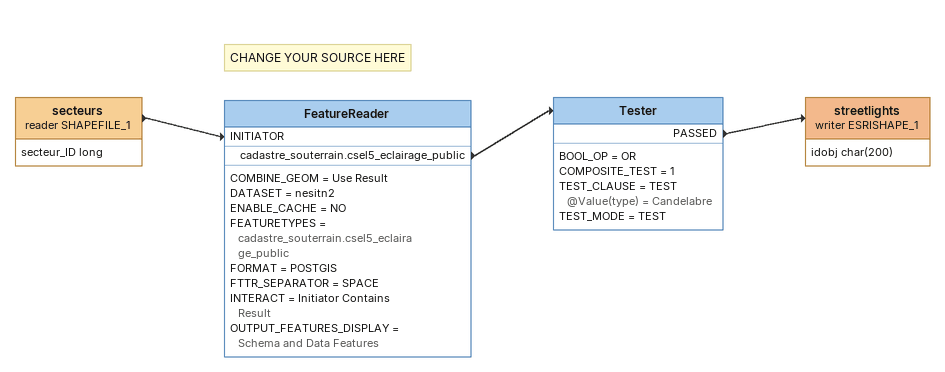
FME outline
secteurs (reader SHAPEFILE_1)
    attributes: secteur_ID long
    -> FeatureReader [INITIATOR]
Note: CHANGE YOUR SOURCE HERE
FeatureReader
    COMBINE_GEOM = Use Result
    DATASET = nesitn2
    ENABLE_CACHE = NO
    FEATURETYPES = cadastre_souterrain.csel5_eclairage_public
    FORMAT = POSTGIS
    FTTR_SEPARATOR = SPACE
    INTERACT = Initiator Contains Result
    OUTPUT_FEATURES_DISPLAY = Schema and Data Features
    cadastre_souterrain.csel5_eclairage_public -> Tester
Tester
    BOOL_OP = OR
    COMPOSITE_TEST = 1
    TEST_CLAUSE = TEST @Value(type) = Candelabre
    TEST_MODE = TEST
    PASSED -> streetlights (writer ESRISHAPE_1)
streetlights (writer ESRISHAPE_1)
    attributes: idobj char(200)
